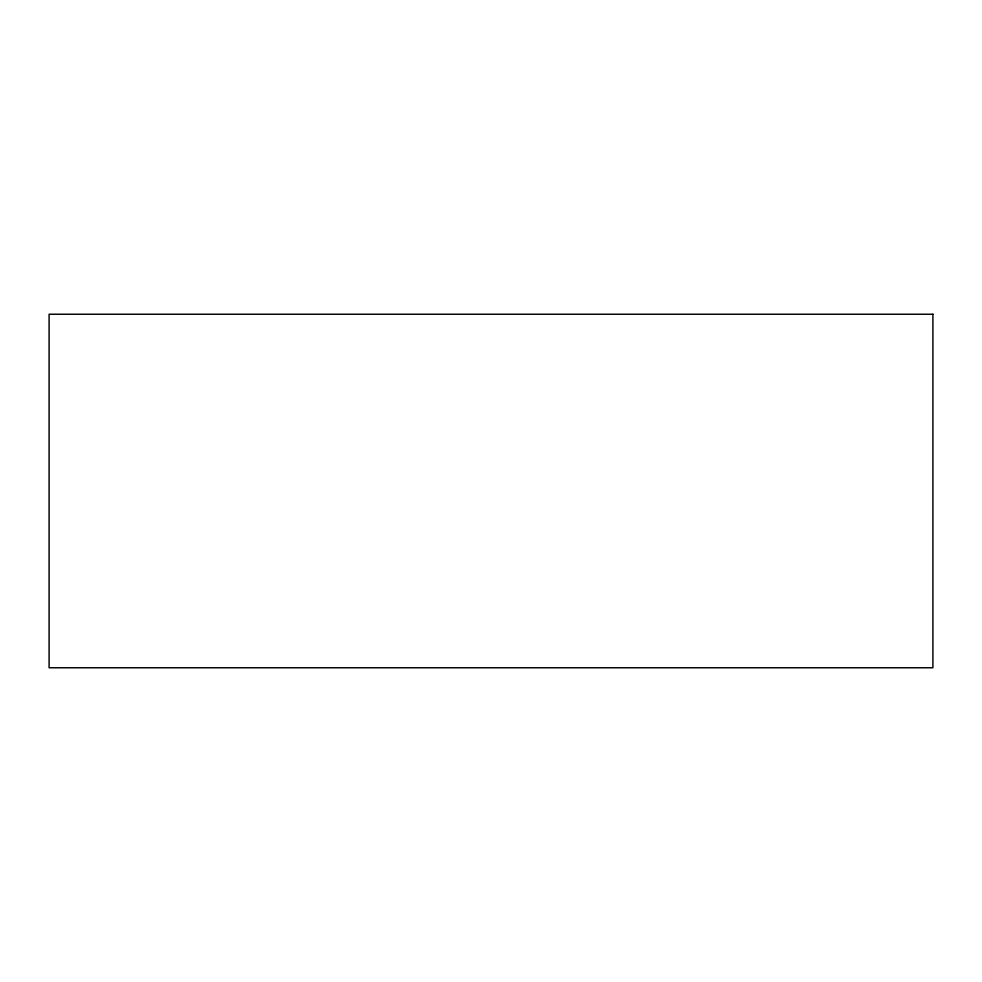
<?xml version="1.0" encoding="UTF-8"?>
<svg xmlns="http://www.w3.org/2000/svg" width="982" height="982" viewBox="0 0 982 982"><rect width="100%" height="100%" fill="white"/><g stroke="black" fill="none" stroke-linecap="round" stroke-linejoin="round"><path stroke-width="1.47" d="M932.9 314.24L49.1 314.24L49.1 667.76L932.9 667.76L932.9 314.24"/></g></svg>
